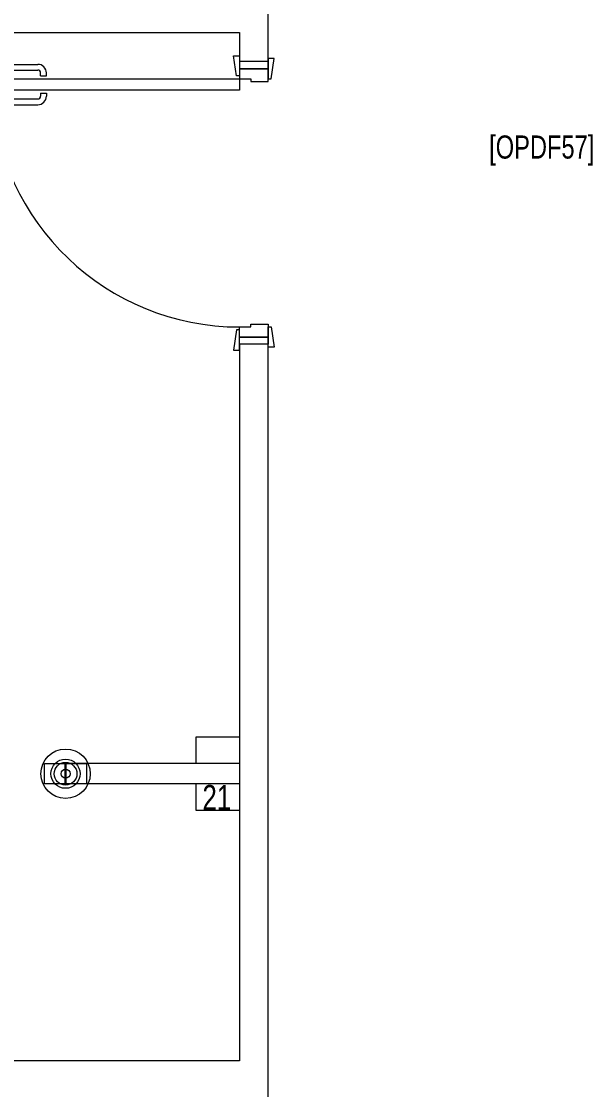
# Model space of a CAD drawing. Extents: x -234346 to 58427, y -132654 to -82394.
# Drawn here: x -49468 to -47488, y -101685 to -97984 of the extents above; entities that cross this region are included whole.
import ezdxf

# ---------------------------------------------------------------- set-up
doc = ezdxf.new("R2010")
doc.units = 0
doc.header["$LTSCALE"] = 8
doc.layers.get('0').update_dxf_attribs({"color": 9, "lineweight": 5})
for name, color, linetype, lineweight in [('72_EGR_BASE_TEXT', 9, 'Continuous', 5), ('72_EGR_EQP_TAG', 9, 'Continuous', 5), ('LOADING', 9, 'Continuous', 5), ('Walls', 9, 'Continuous', 5), ('Wooden Joinery', 9, 'Continuous', 5)]:
    doc.layers.add(name, color=color, linetype=linetype, lineweight=lineweight)
doc.styles.add('X3G_ENTITY_257CFD', font='swisscl.ttf', dxfattribs={"height": 200})
doc.styles.add('X3G_ENTITY_9F38', font='swisscl.ttf', dxfattribs={"height": 0.2})

# ---------------------------------------------------------------- blocks, each defined once
blk = doc.blocks.new('A$C72370EFE')
at = {"layer": 'Wooden Joinery'}
for p, q in [((-0.01, -0.03), (-0.01, -0.07)), ((0, -0.03), (-0.01, -0.03)), ((0.04, -0.03), (0.05, -0.03)), ((0.05, -0.03), (0.05, -0.07)), ((-0.05, -0.07), (-0.05, -0.16)), ((-0.03, -0.07), (-0.03, -0.16)), ((-0.01, -0.04), (-0.02, -0.04)), ((-0.01, -0.06), (-0.02, -0.06)), ((0, -0.07), (-0.01, -0.07)), ((0.04, -0.07), (0.05, -0.07)), ((0.05, -0.04), (0.06, -0.04)), ((0.05, -0.06), (0.06, -0.06)), ((0.07, -0.07), (0.07, -0.16)), ((0.09, -0.07), (0.09, -0.16)), ((-0.01, -0.17), (-0.02, -0.17)), ((-0.01, -0.17), (-0.01, -0.19)), ((0.05, -0.17), (0.06, -0.17)), ((0.05, -0.17), (0.05, -0.19)), ((-0.01, -0.19), (-0.02, -0.19)), ((0.05, -0.19), (0.06, -0.19))]:
    blk.add_line(p, q, dxfattribs=at)
for centre, radius, start, end in [((-0.02, -0.07), 0.03, 90, 180), ((-0.02, -0.07), 0.01, 90, 180), ((0.06, -0.07), 0.03, 0, 90), ((0.06, -0.07), 0.01, 0, 90), ((-0.02, -0.16), 0.03, 180, 270), ((-0.02, -0.16), 0.01, 180, 270), ((0.06, -0.16), 0.01, 270, 0), ((0.06, -0.16), 0.03, 270, 0)]:
    blk.add_arc(centre, radius, start, end, dxfattribs=at)
blk = doc.blocks.new('A$C5DAD61B4')
at = {"layer": 'Wooden Joinery'}
for points in [[(80, 959.1), (80, 969.1), (10, 979.1), (10, 959.1)], [(940, 959.1), (940, 969.1), (1010, 979.1), (1010, 959.1)], [(70, 859.1), (70, 849.1), (0, 839.1), (0, 859.1)], [(120, 859.1), (120, 0), (80, 0), (80, 859.1)], [(950, 859.1), (950, 849.1), (1020, 839.1), (1020, 859.1)]]:
    blk.add_lwpolyline(points, close=True, dxfattribs=at)
for points in [[(45, 859.1), (45, 959.1), (20, 959.1), (20, 859.1), (45, 859.1)], [(45, 859.1), (80, 859.1), (80, 899.1), (90, 899.1), (90, 959.1), (45, 959.1), (45, 859.1)], [(975, 859.1), (940, 859.1), (940, 899.1), (930, 899.1), (930, 959.1), (975, 959.1), (975, 859.1)], [(975, 859.1), (975, 959.1), (1000, 959.1), (1000, 859.1), (975, 859.1)]]:
    blk.add_lwpolyline(points, dxfattribs=at)
blk.add_arc((80, 859.1), 860, 272.666, 0, dxfattribs=at)
at = {"layer": 'Wooden Joinery', "xscale": 999.9999999998854, "yscale": 999.9999999998854, "zscale": 999.9999999998854, "rotation": 180}
blk.add_blockref('A$C72370EFE', (120, 0), dxfattribs=at)
blk = doc.blocks.new('D.131.54.59')
for p, q in [((293989, 4464.5), (293384, 4464.5)), ((293389, 4429.5), (293384, 4429.5)), ((293989, 4394.5), (293384, 4394.5))]:
    blk.add_line(p, q)
for points in [[(293989, 4557), (293989, 4302), (293839, 4302), (293839, 4394.5)], [(293839, 4464.5), (293839, 4557), (293989, 4557)], [(293314, 4464.5), (293384, 4464.5), (293384, 4394.5), (293314, 4394.5), (293314, 4464.5)], [(293389, 4464.5), (293459, 4464.5), (293459, 4394.5), (293389, 4394.5), (293389, 4464.5)]]:
    blk.add_lwpolyline(points)
for radius in [85.6, 50.6, 39.4, 15.6]:
    blk.add_circle((293386.5, 4429.5), radius)
blk = doc.blocks.new('1stF')
at = {"layer": 'Walls', "color": 9}
for p, q in [((-48612.8, -98122.6, 0.1), (-48612.8, -97822.6, 0.1)), ((-52712.8, -98022.6, 0.1), (-48712.8, -98022.6, 0.1)), ((-48712.8, -98022.6, 0.1), (-48712.8, -98122.6, 0.1)), ((-48612.8, -98122.6, 0.1), (-48712.8, -98122.6, 0.1)), ((-48612.8, -99102.6, 0.1), (-48712.8, -99102.6, 0.1)), ((-48712.8, -99102.6, 0.1), (-48712.8, -101585, 0.1)), ((-48612.8, -101792.6, 0.1), (-48612.8, -99102.6, 0.1)), ((-48712.9, -101585, 0.1), (-51549.6, -101585, 0.1))]:
    blk.add_line(p, q, dxfattribs=at)
at = {"layer": 'LOADING', "color": 9}
blk.add_blockref('D.131.54.59', (-342701.8, -105019.9, 0), dxfattribs=at)
at = {"layer": 'Wooden Joinery', "color": 9, "rotation": 270}
blk.add_blockref('A$C5DAD61B4', (-49571.8, -98102.6, 0.1), dxfattribs=at)
at = {"layer": '72_EGR_BASE_TEXT', "color": 9, "insert": (-47664.9, -98379.1), "char_height": 80, "attachment_point": 2, "style": 'X3G_ENTITY_9F38'}
blk.add_mtext('[OPDF57]', dxfattribs=at)
at = {"layer": '72_EGR_EQP_TAG', "color": 9, "insert": (-48791, -100629.4, -0.1), "char_height": 87.47, "attachment_point": 2, "style": 'X3G_ENTITY_257CFD'}
blk.add_mtext('21', dxfattribs=at)

msp = doc.modelspace()

# ---------------------------------------------------------------- block references
at = {"layer": '72_EGR_EQP_TAG'}
msp.add_blockref('1stF', (0, 0), dxfattribs=at)

doc.saveas('drawing.dxf')
